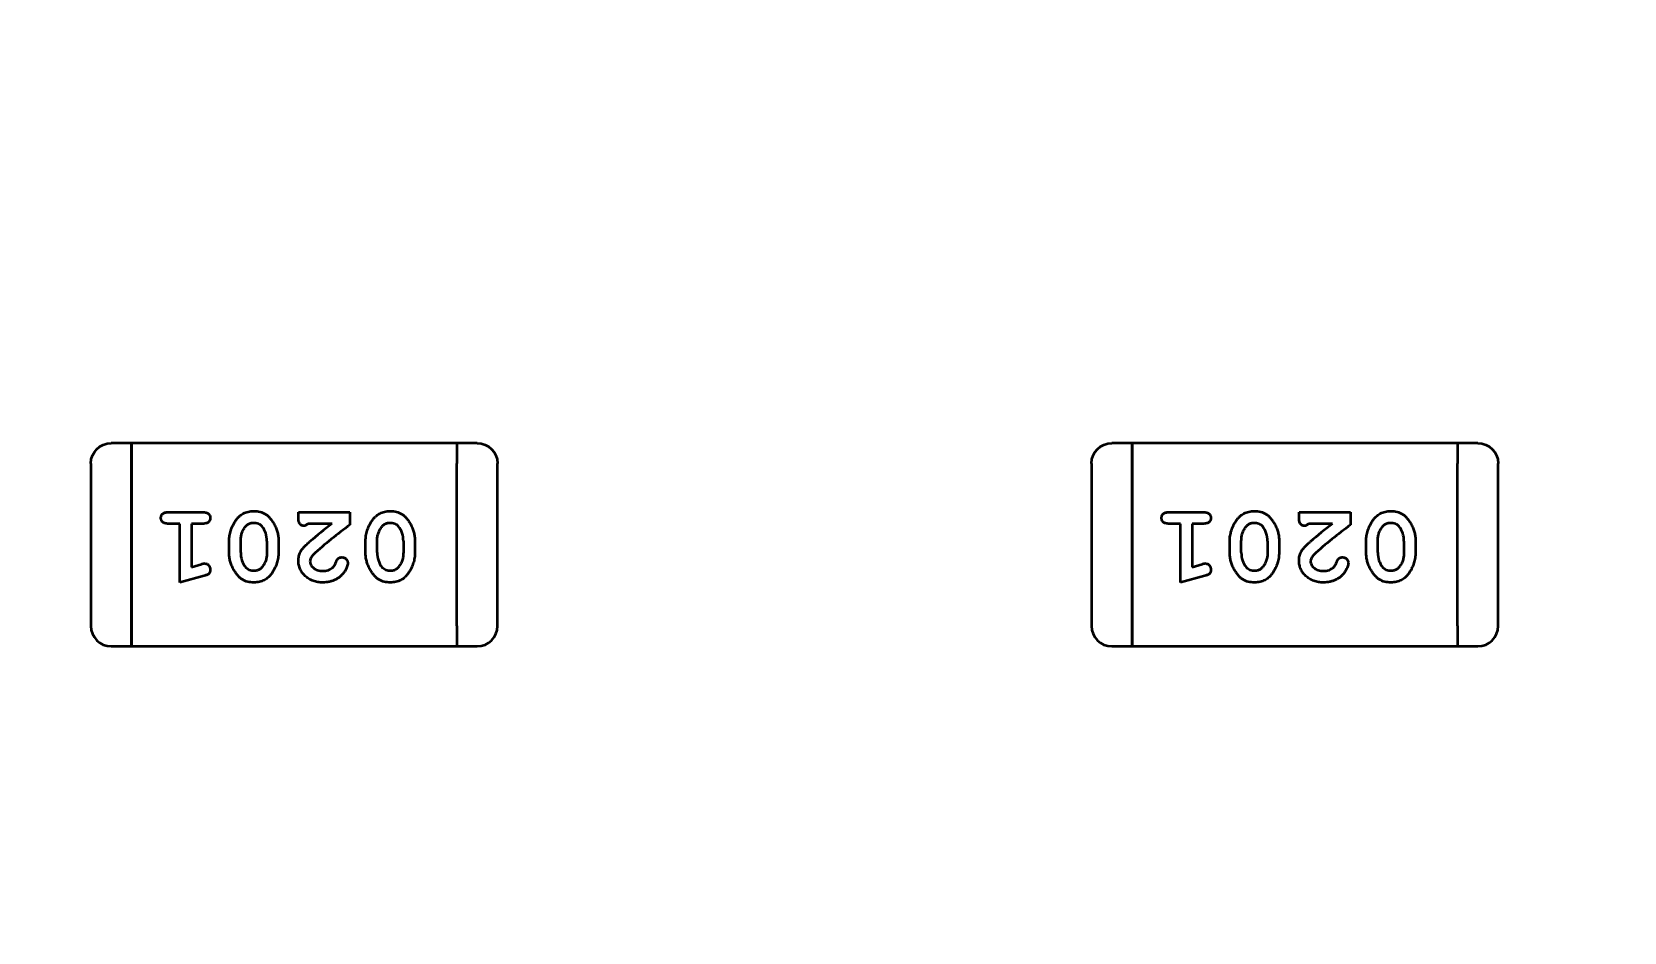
# Model space of a CAD drawing. Header units: millimetres. Extents: x 71 to 428, y 120 to 295.
# Drawn here: x 356.055 to 358.442, y 206.734 to 208.085 of the extents above; entities that cross this region are included whole.
import ezdxf

# ---------------------------------------------------------------- set-up
doc = ezdxf.new("R2010")
doc.units = ezdxf.units.MM
doc.header["$LTSCALE"] = 0.75
doc.layers.add('Visible', color=7, linetype='Continuous', lineweight=50)

msp = doc.modelspace()

# ---------------------------------------------------------------- linework, layer by layer
at = {"layer": 'Visible'}
for p, q in [((356.205, 207.4681), (356.1745, 207.4681)), ((356.205, 207.4376), (356.205, 207.4681)), ((356.6927, 207.4681), (356.205, 207.4681)), ((356.205, 207.4681), (356.205, 207.4376)), ((356.6927, 207.4681), (356.6927, 207.4376)), ((356.6927, 207.4681), (356.6927, 207.4376)), ((356.7231, 207.4681), (356.6927, 207.4681)), ((357.705, 207.4681), (357.6745, 207.4681)), ((357.705, 207.4376), (357.705, 207.4681)), ((358.1927, 207.4681), (357.705, 207.4681)), ((357.705, 207.4681), (357.705, 207.4376)), ((358.1927, 207.4681), (358.1927, 207.4376)), ((358.1927, 207.4681), (358.1927, 207.4376)), ((358.2231, 207.4681), (358.1927, 207.4681)), ((356.144, 207.4376), (356.144, 207.1938)), ((356.205, 207.4376), (356.205, 207.1938)), ((356.205, 207.1938), (356.205, 207.4376)), ((356.6927, 207.1938), (356.6927, 207.4376)), ((356.6927, 207.1938), (356.6927, 207.4376)), ((356.7536, 207.1938), (356.7536, 207.4376)), ((357.644, 207.4376), (357.644, 207.1938)), ((357.705, 207.4376), (357.705, 207.1938)), ((357.705, 207.1938), (357.705, 207.4376)), ((358.1927, 207.1938), (358.1927, 207.4376)), ((358.1927, 207.1938), (358.1927, 207.4376)), ((358.2536, 207.1938), (358.2536, 207.4376)), ((356.26, 207.3644), (356.312, 207.3644)), ((356.4551, 207.3644), (356.5322, 207.3644)), ((356.4551, 207.3566), (356.4551, 207.3644)), ((356.5322, 207.3644), (356.5322, 207.3456)), ((357.76, 207.3644), (357.812, 207.3644)), ((357.9551, 207.3644), (358.0322, 207.3644)), ((357.9551, 207.3566), (357.9551, 207.3644)), ((358.0322, 207.3644), (358.0322, 207.3456)), ((356.2773, 207.3471), (356.26, 207.3471)), ((356.2773, 207.259), (356.2773, 207.3471)), ((356.2947, 207.3471), (356.2947, 207.2822)), ((356.312, 207.3471), (356.2947, 207.3471)), ((356.5055, 207.3471), (356.4693, 207.3471)), ((357.7773, 207.3471), (357.76, 207.3471)), ((357.7773, 207.259), (357.7773, 207.3471)), ((357.7947, 207.3471), (357.7947, 207.2822)), ((357.812, 207.3471), (357.7947, 207.3471)), ((358.0055, 207.3471), (357.9693, 207.3471)), ((356.3513, 207.3037), (356.3513, 207.3214)), ((356.3686, 207.3039), (356.3686, 207.3211)), ((356.4079, 207.3211), (356.4079, 207.3039)), ((356.4252, 207.3214), (356.4252, 207.3037)), ((356.5558, 207.3037), (356.5558, 207.3214)), ((356.5731, 207.3039), (356.5731, 207.3211)), ((356.6124, 207.3211), (356.6124, 207.3039)), ((356.6297, 207.3214), (356.6297, 207.3037)), ((357.8513, 207.3037), (357.8513, 207.3214)), ((357.8686, 207.3039), (357.8686, 207.3211)), ((357.9079, 207.3211), (357.9079, 207.3039)), ((357.9252, 207.3214), (357.9252, 207.3037)), ((358.0558, 207.3037), (358.0558, 207.3214)), ((358.0731, 207.3039), (358.0731, 207.3211)), ((358.1124, 207.3211), (358.1124, 207.3039)), ((358.1297, 207.3214), (358.1297, 207.3037)), ((356.3139, 207.2689), (356.2773, 207.259)), ((356.2947, 207.2822), (356.3097, 207.2863)), ((357.8139, 207.2689), (357.7773, 207.259)), ((357.7947, 207.2822), (357.8097, 207.2863)), ((356.205, 207.1633), (356.205, 207.1938)), ((356.205, 207.1938), (356.205, 207.1633)), ((356.6927, 207.1938), (356.6927, 207.1633)), ((356.6927, 207.1938), (356.6927, 207.1633)), ((357.705, 207.1633), (357.705, 207.1938)), ((357.705, 207.1938), (357.705, 207.1633)), ((358.1927, 207.1938), (358.1927, 207.1633)), ((358.1927, 207.1938), (358.1927, 207.1633)), ((356.1745, 207.1633), (356.205, 207.1633)), ((356.205, 207.1633), (356.6927, 207.1633)), ((356.6927, 207.1633), (356.7231, 207.1633)), ((357.6745, 207.1633), (357.705, 207.1633)), ((357.705, 207.1633), (358.1927, 207.1633)), ((358.1927, 207.1633), (358.2231, 207.1633))]:
    msp.add_line(p, q, dxfattribs=at)
at = {"layer": 'Visible', "extrusion": (0, 0, -1)}
msp.add_circle((-354.8964, 204.496), 47.93, dxfattribs=at)
for centre, start, end in [((-356.1745, 207.4376), 360, 90), ((-356.7231, 207.4376), 90, 180), ((-357.6745, 207.4376), 360, 90), ((-358.2231, 207.4376), 90, 180)]:
    msp.add_arc(centre, 0.0305, start, end, dxfattribs=at)
at = {"layer": 'Visible'}
for centre, radius, start, end in [((356.3734, 207.3218), 0.0345, 358.9143, 38.8744), ((357.0665, 206.6153), 0.9222, 127.4735, 130.1522), ((356.9288, 206.8014), 0.6732, 126.0869, 132.1374), ((356.5779, 207.3218), 0.0345, 358.9143, 38.8744), ((357.8734, 207.3218), 0.0345, 358.9143, 38.8744), ((358.5665, 206.6153), 0.9222, 127.4735, 130.1522), ((358.4288, 206.8014), 0.6732, 126.0869, 132.1374), ((358.0779, 207.3218), 0.0345, 358.9143, 38.8744), ((356.3168, 207.2638), 0.0236, 94.1731, 107.5488), ((356.4034, 207.3033), 0.0348, 178.967, 218.4954), ((356.6079, 207.3033), 0.0348, 178.967, 218.4954), ((357.8168, 207.2638), 0.0236, 94.1731, 107.5488), ((357.9034, 207.3033), 0.0348, 178.967, 218.4954), ((358.1079, 207.3033), 0.0348, 178.967, 218.4954), ((356.1745, 207.1938), 0.0305, 180, 270), ((356.7231, 207.1938), 0.0305, 270, 0), ((357.6745, 207.1938), 0.0305, 180, 270), ((358.2231, 207.1938), 0.0305, 270, 0)]:
    msp.add_arc(centre, radius, start, end, dxfattribs=at)
for points, knots in [([(356.249, 207.3558), (356.2491, 207.3564), (356.2491, 207.3576), (356.2496, 207.3593), (356.2505, 207.3608), (356.2516, 207.3621), (356.2532, 207.3632), (356.2551, 207.3639), (356.2575, 207.3644), (356.2591, 207.3644), (356.26, 207.3644)], [0, 0, 0, 0, 0.00000180137, 0.00000349589, 0.00000515538, 0.00000687211, 0.0000086808, 0.0000106835, 0.00001300762, 0.0000156532, 0.0000156532, 0.0000156532, 0.0000156532]), ([(356.312, 207.3644), (356.3129, 207.3644), (356.3145, 207.3644), (356.3169, 207.3639), (356.3188, 207.3632), (356.3204, 207.3621), (356.3215, 207.3608), (356.3224, 207.3593), (356.3229, 207.3576), (356.3229, 207.3564), (356.323, 207.3558)], [0, 0, 0, 0, 0.00000267139, 0.0000050182, 0.00000704044, 0.00000888684, 0.00001060418, 0.00001227988, 0.00001399093, 0.00001580988, 0.00001580988, 0.00001580988, 0.00001580988]), ([(356.3513, 207.3214), (356.3513, 207.3227), (356.3514, 207.3253), (356.3518, 207.3292), (356.3526, 207.333), (356.3536, 207.3369), (356.355, 207.3406), (356.3566, 207.3443), (356.3586, 207.348), (356.3608, 207.3516), (356.3632, 207.355), (356.366, 207.3579), (356.3691, 207.3605), (356.3724, 207.3625), (356.376, 207.3641), (356.3798, 207.3652), (356.3839, 207.3659), (356.3867, 207.366), (356.3882, 207.366)], [0, 0, 0, 0, 0.00000392684, 0.00000785143, 0.00001177672, 0.00001571618, 0.00001972871, 0.00002380569, 0.00002796783, 0.00003225561, 0.00003649073, 0.00004054073, 0.00004446857, 0.0000483457, 0.00005223474, 0.00005622497, 0.00006035531, 0.00006470459, 0.00006470459, 0.00006470459, 0.00006470459]), ([(356.3882, 207.366), (356.3898, 207.366), (356.393, 207.3659), (356.3976, 207.3651), (356.4018, 207.3637), (356.405, 207.3621), (356.4073, 207.3605), (356.4091, 207.3591), (356.4107, 207.3574), (356.4124, 207.3556), (356.4141, 207.3535), (356.4157, 207.3512), (356.4174, 207.3486), (356.4189, 207.3459), (356.4204, 207.343), (356.4217, 207.34), (356.4228, 207.3371), (356.4237, 207.334), (356.4244, 207.3309), (356.4249, 207.3278), (356.4252, 207.3246), (356.4252, 207.3225), (356.4252, 207.3214)], [0, 0, 0, 0, 0.00000497342, 0.0000096394, 0.00001402095, 0.00001825168, 0.00002037965, 0.00002265599, 0.00002504403, 0.00002759278, 0.00003028011, 0.00003314629, 0.00003618373, 0.00003942054, 0.00004270743, 0.0000459775, 0.00004918291, 0.00005238891, 0.00005556952, 0.00005878627, 0.00006197839, 0.00006523258, 0.00006523258, 0.00006523258, 0.00006523258]), ([(356.5558, 207.3214), (356.5558, 207.3227), (356.5559, 207.3253), (356.5563, 207.3292), (356.5571, 207.333), (356.5581, 207.3369), (356.5595, 207.3406), (356.5611, 207.3443), (356.5631, 207.348), (356.5653, 207.3516), (356.5678, 207.355), (356.5706, 207.3579), (356.5736, 207.3605), (356.5769, 207.3625), (356.5805, 207.3641), (356.5843, 207.3652), (356.5884, 207.3659), (356.5912, 207.366), (356.5927, 207.366)], [0, 0, 0, 0, 0.00000392684, 0.00000785143, 0.00001177672, 0.00001571618, 0.00001972871, 0.00002380569, 0.00002796783, 0.00003225561, 0.00003649073, 0.00004054073, 0.00004446857, 0.0000483457, 0.00005223474, 0.00005622497, 0.00006035531, 0.00006470459, 0.00006470459, 0.00006470459, 0.00006470459]), ([(356.5927, 207.366), (356.5943, 207.366), (356.5975, 207.3659), (356.6021, 207.3651), (356.6063, 207.3637), (356.6095, 207.3621), (356.6118, 207.3605), (356.6136, 207.3591), (356.6153, 207.3574), (356.617, 207.3556), (356.6186, 207.3535), (356.6203, 207.3512), (356.6219, 207.3486), (356.6234, 207.3459), (356.6249, 207.343), (356.6262, 207.34), (356.6273, 207.3371), (356.6282, 207.334), (356.6289, 207.3309), (356.6294, 207.3278), (356.6297, 207.3246), (356.6297, 207.3225), (356.6297, 207.3214)], [0, 0, 0, 0, 0.00000497342, 0.0000096394, 0.00001402095, 0.00001825168, 0.00002037965, 0.00002265599, 0.00002504403, 0.00002759278, 0.00003028011, 0.00003314629, 0.00003618373, 0.00003942054, 0.00004270743, 0.0000459775, 0.00004918291, 0.00005238891, 0.00005556952, 0.00005878627, 0.00006197839, 0.00006523258, 0.00006523258, 0.00006523258, 0.00006523258]), ([(357.749, 207.3558), (357.7491, 207.3564), (357.7491, 207.3576), (357.7496, 207.3593), (357.7505, 207.3608), (357.7516, 207.3621), (357.7532, 207.3632), (357.7551, 207.3639), (357.7575, 207.3644), (357.7591, 207.3644), (357.76, 207.3644)], [0, 0, 0, 0, 0.00000180137, 0.00000349589, 0.00000515538, 0.00000687211, 0.0000086808, 0.0000106835, 0.00001300762, 0.0000156532, 0.0000156532, 0.0000156532, 0.0000156532]), ([(357.812, 207.3644), (357.8129, 207.3644), (357.8145, 207.3644), (357.8169, 207.3639), (357.8188, 207.3632), (357.8204, 207.3621), (357.8215, 207.3608), (357.8224, 207.3593), (357.8229, 207.3576), (357.8229, 207.3564), (357.823, 207.3558)], [0, 0, 0, 0, 0.00000267139, 0.0000050182, 0.00000704044, 0.00000888684, 0.00001060418, 0.00001227988, 0.00001399093, 0.00001580988, 0.00001580988, 0.00001580988, 0.00001580988]), ([(357.8513, 207.3214), (357.8513, 207.3227), (357.8514, 207.3253), (357.8518, 207.3292), (357.8526, 207.333), (357.8536, 207.3369), (357.855, 207.3406), (357.8566, 207.3443), (357.8586, 207.348), (357.8608, 207.3516), (357.8632, 207.355), (357.866, 207.3579), (357.8691, 207.3605), (357.8724, 207.3625), (357.876, 207.3641), (357.8798, 207.3652), (357.8839, 207.3659), (357.8867, 207.366), (357.8882, 207.366)], [0, 0, 0, 0, 0.00000392684, 0.00000785143, 0.00001177672, 0.00001571618, 0.00001972871, 0.00002380569, 0.00002796783, 0.00003225561, 0.00003649073, 0.00004054073, 0.00004446857, 0.0000483457, 0.00005223474, 0.00005622497, 0.00006035531, 0.00006470459, 0.00006470459, 0.00006470459, 0.00006470459]), ([(357.8882, 207.366), (357.8898, 207.366), (357.893, 207.3659), (357.8976, 207.3651), (357.9018, 207.3637), (357.905, 207.3621), (357.9073, 207.3605), (357.9091, 207.3591), (357.9107, 207.3574), (357.9124, 207.3556), (357.9141, 207.3535), (357.9157, 207.3512), (357.9174, 207.3486), (357.9189, 207.3459), (357.9204, 207.343), (357.9217, 207.34), (357.9228, 207.3371), (357.9237, 207.334), (357.9244, 207.3309), (357.9249, 207.3278), (357.9252, 207.3246), (357.9252, 207.3225), (357.9252, 207.3214)], [0, 0, 0, 0, 0.00000497342, 0.0000096394, 0.00001402095, 0.00001825168, 0.00002037965, 0.00002265599, 0.00002504403, 0.00002759278, 0.00003028011, 0.00003314629, 0.00003618373, 0.00003942054, 0.00004270743, 0.0000459775, 0.00004918291, 0.00005238891, 0.00005556952, 0.00005878627, 0.00006197839, 0.00006523258, 0.00006523258, 0.00006523258, 0.00006523258]), ([(358.0558, 207.3214), (358.0558, 207.3227), (358.0559, 207.3253), (358.0563, 207.3292), (358.0571, 207.333), (358.0581, 207.3369), (358.0595, 207.3406), (358.0611, 207.3443), (358.0631, 207.348), (358.0653, 207.3516), (358.0678, 207.355), (358.0706, 207.3579), (358.0736, 207.3605), (358.0769, 207.3625), (358.0805, 207.3641), (358.0843, 207.3652), (358.0884, 207.3659), (358.0912, 207.366), (358.0927, 207.366)], [0, 0, 0, 0, 0.00000392684, 0.00000785143, 0.00001177672, 0.00001571618, 0.00001972871, 0.00002380569, 0.00002796783, 0.00003225561, 0.00003649073, 0.00004054073, 0.00004446857, 0.0000483457, 0.00005223474, 0.00005622497, 0.00006035531, 0.00006470459, 0.00006470459, 0.00006470459, 0.00006470459]), ([(358.0927, 207.366), (358.0943, 207.366), (358.0975, 207.3659), (358.1021, 207.3651), (358.1063, 207.3637), (358.1095, 207.3621), (358.1118, 207.3605), (358.1136, 207.3591), (358.1153, 207.3574), (358.117, 207.3556), (358.1186, 207.3535), (358.1203, 207.3512), (358.1219, 207.3486), (358.1234, 207.3459), (358.1249, 207.343), (358.1262, 207.34), (358.1273, 207.3371), (358.1282, 207.334), (358.1289, 207.3309), (358.1294, 207.3278), (358.1297, 207.3246), (358.1297, 207.3225), (358.1297, 207.3214)], [0, 0, 0, 0, 0.00000497342, 0.0000096394, 0.00001402095, 0.00001825168, 0.00002037965, 0.00002265599, 0.00002504403, 0.00002759278, 0.00003028011, 0.00003314629, 0.00003618373, 0.00003942054, 0.00004270743, 0.0000459775, 0.00004918291, 0.00005238891, 0.00005556952, 0.00005878627, 0.00006197839, 0.00006523258, 0.00006523258, 0.00006523258, 0.00006523258]), ([(356.26, 207.3471), (356.2591, 207.3472), (356.2575, 207.3472), (356.2551, 207.3477), (356.2532, 207.3484), (356.2516, 207.3495), (356.2505, 207.3508), (356.2496, 207.3523), (356.2491, 207.354), (356.2491, 207.3552), (356.249, 207.3558)], [0, 0, 0, 0, 0.00000266875, 0.00000501324, 0.00000704249, 0.00000886703, 0.0000105988, 0.00001225146, 0.00001396082, 0.00001577798, 0.00001577798, 0.00001577798, 0.00001577798]), ([(356.323, 207.3558), (356.3229, 207.3552), (356.3229, 207.354), (356.3224, 207.3523), (356.3215, 207.3508), (356.3204, 207.3495), (356.3188, 207.3484), (356.3169, 207.3477), (356.3145, 207.3472), (356.3129, 207.3472), (356.312, 207.3471)], [0, 0, 0, 0, 0.00000181765, 0.00000352748, 0.00000518059, 0.00000689671, 0.00000874178, 0.00001077158, 0.00001311671, 0.00001578619, 0.00001578619, 0.00001578619, 0.00001578619]), ([(356.3686, 207.3211), (356.3686, 207.3222), (356.3687, 207.3243), (356.369, 207.3273), (356.3695, 207.3303), (356.3704, 207.3331), (356.3714, 207.3357), (356.3726, 207.3383), (356.3741, 207.3407), (356.3753, 207.3422), (356.3758, 207.3429)], [0, 0, 0, 0, 0.00000318535, 0.00000626171, 0.00000925226, 0.0000121569, 0.00001503035, 0.00001784417, 0.00002067944, 0.00002351696, 0.00002351696, 0.00002351696, 0.00002351696]), ([(356.3758, 207.3429), (356.3762, 207.3434), (356.377, 207.3443), (356.3784, 207.3455), (356.3798, 207.3465), (356.3813, 207.3473), (356.3829, 207.3479), (356.3846, 207.3484), (356.3863, 207.3487), (356.3875, 207.3487), (356.3881, 207.3487)], [0, 0, 0, 0, 0.0000018202, 0.00000358945, 0.00000532878, 0.00000700563, 0.00000871996, 0.00001041883, 0.00001217822, 0.00001401743, 0.00001401743, 0.00001401743, 0.00001401743]), ([(356.3881, 207.3487), (356.39, 207.3487), (356.3923, 207.3486), (356.3961, 207.347), (356.397, 207.3464), (356.3989, 207.345), (356.3996, 207.3442), (356.4003, 207.3434)], [-0.001302871, -0.001302871, -0.001302871, -0.001302871, -0.000568367, -0.000568367, -0.000303346, -0.000303346, 0, 0, 0, 0]), ([(356.4638, 207.344), (356.4631, 207.344), (356.4619, 207.3441), (356.4602, 207.3446), (356.4587, 207.3456), (356.4574, 207.3468), (356.4563, 207.3486), (356.4556, 207.3508), (356.4552, 207.3535), (356.4551, 207.3555), (356.4551, 207.3566)], [0, 0, 0, 0, 0.00000187764, 0.00000361327, 0.00000531251, 0.0000070813, 0.00000902226, 0.00001129545, 0.00001397833, 0.00001713871, 0.00001713871, 0.00001713871, 0.00001713871]), ([(356.4693, 207.3471), (356.4688, 207.3467), (356.468, 207.3458), (356.4665, 207.3448), (356.4652, 207.3441), (356.4642, 207.344), (356.4638, 207.344)], [0, 0, 0, 0, 0.000001979447, 0.000003689122, 0.000005162448, 0.000006502727, 0.000006502727, 0.000006502727, 0.000006502727]), ([(356.5731, 207.3211), (356.5731, 207.3222), (356.5732, 207.3243), (356.5735, 207.3273), (356.5741, 207.3303), (356.5749, 207.3331), (356.5759, 207.3357), (356.5772, 207.3383), (356.5786, 207.3407), (356.5798, 207.3422), (356.5804, 207.3429)], [0, 0, 0, 0, 0.00000318535, 0.00000626171, 0.00000925226, 0.0000121569, 0.00001503035, 0.00001784417, 0.00002067944, 0.00002351696, 0.00002351696, 0.00002351696, 0.00002351696]), ([(356.5804, 207.3429), (356.5808, 207.3434), (356.5815, 207.3443), (356.5829, 207.3455), (356.5843, 207.3465), (356.5858, 207.3473), (356.5874, 207.3479), (356.5891, 207.3484), (356.5908, 207.3487), (356.592, 207.3487), (356.5926, 207.3487)], [0, 0, 0, 0, 0.0000018202, 0.00000358945, 0.00000532878, 0.00000700563, 0.00000871996, 0.00001041883, 0.00001217822, 0.00001401743, 0.00001401743, 0.00001401743, 0.00001401743]), ([(356.5926, 207.3487), (356.5944, 207.3487), (356.5968, 207.3486), (356.6006, 207.347), (356.6016, 207.3464), (356.6034, 207.345), (356.6041, 207.3442), (356.6048, 207.3434)], [-0.00130772, -0.00130772, -0.00130772, -0.00130772, -0.000568367, -0.000568367, -0.000303346, -0.000303346, 0, 0, 0, 0]), ([(357.76, 207.3471), (357.7591, 207.3472), (357.7575, 207.3472), (357.7551, 207.3477), (357.7532, 207.3484), (357.7516, 207.3495), (357.7505, 207.3508), (357.7496, 207.3523), (357.7491, 207.354), (357.7491, 207.3552), (357.749, 207.3558)], [0, 0, 0, 0, 0.00000266875, 0.00000501324, 0.00000704249, 0.00000886703, 0.0000105988, 0.00001225146, 0.00001396082, 0.00001577798, 0.00001577798, 0.00001577798, 0.00001577798]), ([(357.823, 207.3558), (357.8229, 207.3552), (357.8229, 207.354), (357.8224, 207.3523), (357.8215, 207.3508), (357.8204, 207.3495), (357.8188, 207.3484), (357.8169, 207.3477), (357.8145, 207.3472), (357.8129, 207.3472), (357.812, 207.3471)], [0, 0, 0, 0, 0.00000181765, 0.00000352748, 0.00000518059, 0.00000689671, 0.00000874178, 0.00001077158, 0.00001311671, 0.00001578619, 0.00001578619, 0.00001578619, 0.00001578619]), ([(357.8686, 207.3211), (357.8686, 207.3222), (357.8687, 207.3243), (357.869, 207.3273), (357.8695, 207.3303), (357.8704, 207.3331), (357.8714, 207.3357), (357.8726, 207.3383), (357.8741, 207.3407), (357.8753, 207.3422), (357.8758, 207.3429)], [0, 0, 0, 0, 0.00000318535, 0.00000626171, 0.00000925226, 0.0000121569, 0.00001503035, 0.00001784417, 0.00002067944, 0.00002351696, 0.00002351696, 0.00002351696, 0.00002351696]), ([(357.8758, 207.3429), (357.8762, 207.3434), (357.877, 207.3443), (357.8784, 207.3455), (357.8798, 207.3465), (357.8813, 207.3473), (357.8829, 207.3479), (357.8846, 207.3484), (357.8863, 207.3487), (357.8875, 207.3487), (357.8881, 207.3487)], [0, 0, 0, 0, 0.0000018202, 0.00000358945, 0.00000532878, 0.00000700563, 0.00000871996, 0.00001041883, 0.00001217822, 0.00001401743, 0.00001401743, 0.00001401743, 0.00001401743]), ([(357.8881, 207.3487), (357.89, 207.3487), (357.8923, 207.3486), (357.8961, 207.347), (357.897, 207.3464), (357.8989, 207.345), (357.8996, 207.3442), (357.9003, 207.3434)], [-0.001302871, -0.001302871, -0.001302871, -0.001302871, -0.000568367, -0.000568367, -0.000303346, -0.000303346, 0, 0, 0, 0]), ([(357.9638, 207.344), (357.9631, 207.344), (357.9619, 207.3441), (357.9602, 207.3446), (357.9587, 207.3456), (357.9574, 207.3468), (357.9563, 207.3486), (357.9556, 207.3508), (357.9552, 207.3535), (357.9551, 207.3555), (357.9551, 207.3566)], [0, 0, 0, 0, 0.00000187764, 0.00000361327, 0.00000531251, 0.0000070813, 0.00000902226, 0.00001129545, 0.00001397833, 0.00001713871, 0.00001713871, 0.00001713871, 0.00001713871]), ([(357.9693, 207.3471), (357.9688, 207.3467), (357.968, 207.3458), (357.9665, 207.3448), (357.9652, 207.3441), (357.9642, 207.344), (357.9638, 207.344)], [0, 0, 0, 0, 0.000001979447, 0.000003689122, 0.000005162448, 0.000006502727, 0.000006502727, 0.000006502727, 0.000006502727]), ([(358.0731, 207.3211), (358.0731, 207.3222), (358.0732, 207.3243), (358.0735, 207.3273), (358.0741, 207.3303), (358.0749, 207.3331), (358.0759, 207.3357), (358.0772, 207.3383), (358.0786, 207.3407), (358.0798, 207.3422), (358.0804, 207.3429)], [0, 0, 0, 0, 0.00000318535, 0.00000626171, 0.00000925226, 0.0000121569, 0.00001503035, 0.00001784417, 0.00002067944, 0.00002351696, 0.00002351696, 0.00002351696, 0.00002351696]), ([(358.0804, 207.3429), (358.0808, 207.3434), (358.0815, 207.3443), (358.0829, 207.3455), (358.0843, 207.3465), (358.0858, 207.3473), (358.0874, 207.3479), (358.0891, 207.3484), (358.0908, 207.3487), (358.092, 207.3487), (358.0926, 207.3487)], [0, 0, 0, 0, 0.0000018202, 0.00000358945, 0.00000532878, 0.00000700563, 0.00000871996, 0.00001041883, 0.00001217822, 0.00001401743, 0.00001401743, 0.00001401743, 0.00001401743]), ([(358.0926, 207.3487), (358.0944, 207.3487), (358.0968, 207.3486), (358.1006, 207.347), (358.1016, 207.3464), (358.1034, 207.345), (358.1041, 207.3442), (358.1048, 207.3434)], [-0.00130772, -0.00130772, -0.00130772, -0.00130772, -0.000568367, -0.000568367, -0.000303346, -0.000303346, 0, 0, 0, 0]), ([(356.4551, 207.2918), (356.4551, 207.2929), (356.4552, 207.2952), (356.4558, 207.2985), (356.4567, 207.3016), (356.4578, 207.3042), (356.4589, 207.3063), (356.46, 207.3079), (356.4613, 207.3097), (356.463, 207.3115), (356.4648, 207.3135), (356.4669, 207.3156), (356.4693, 207.3178), (356.471, 207.3193), (356.4719, 207.3201)], [0, 0, 0, 0, 0.00000342014, 0.00000675686, 0.0000100548, 0.00001336016, 0.00001511038, 0.00001710808, 0.00001935068, 0.00002182599, 0.00002457522, 0.00002758559, 0.00003084269, 0.00003438436, 0.00003438436, 0.00003438436, 0.00003438436]), ([(357.9551, 207.2918), (357.9551, 207.2929), (357.9552, 207.2952), (357.9558, 207.2985), (357.9567, 207.3016), (357.9578, 207.3042), (357.9589, 207.3063), (357.96, 207.3079), (357.9613, 207.3097), (357.963, 207.3115), (357.9648, 207.3135), (357.9669, 207.3156), (357.9693, 207.3178), (357.971, 207.3193), (357.9719, 207.3201)], [0, 0, 0, 0, 0.00000342014, 0.00000675686, 0.0000100548, 0.00001336016, 0.00001511038, 0.00001710808, 0.00001935068, 0.00002182599, 0.00002457522, 0.00002758559, 0.00003084269, 0.00003438436, 0.00003438436, 0.00003438436, 0.00003438436]), ([(356.3151, 207.2874), (356.3156, 207.2873), (356.3166, 207.2873), (356.3181, 207.2868), (356.3195, 207.2859), (356.3207, 207.2847), (356.3217, 207.2833), (356.3224, 207.2817), (356.3229, 207.2799), (356.3229, 207.2787), (356.323, 207.2781)], [0, 0, 0, 0, 0.00000155142, 0.00000307615, 0.00000463796, 0.00000633435, 0.00000808701, 0.00000980672, 0.0000115757, 0.0000134416, 0.0000134416, 0.0000134416, 0.0000134416]), ([(356.3884, 207.259), (356.3868, 207.2591), (356.3836, 207.2592), (356.3791, 207.26), (356.3749, 207.2613), (356.3717, 207.2629), (356.3694, 207.2645), (356.3676, 207.2659), (356.3659, 207.2675), (356.3642, 207.2694), (356.3626, 207.2715), (356.3609, 207.2738), (356.3593, 207.2764), (356.3577, 207.2791), (356.3562, 207.282), (356.3549, 207.285), (356.3538, 207.288), (356.3528, 207.291), (356.3522, 207.2941), (356.3516, 207.2973), (356.3513, 207.3004), (356.3513, 207.3026), (356.3513, 207.3037)], [0, 0, 0, 0, 0.0000049509, 0.00000956577, 0.00001394934, 0.00001814864, 0.00002029821, 0.00002254065, 0.00002494766, 0.00002747925, 0.00003018326, 0.00003308541, 0.00003612424, 0.00003937499, 0.00004267473, 0.00004595618, 0.00004918637, 0.00005240085, 0.00005560716, 0.00005880481, 0.00006204786, 0.00006530354, 0.00006530354, 0.00006530354, 0.00006530354]), ([(356.4252, 207.3037), (356.4252, 207.3024), (356.4251, 207.2998), (356.4247, 207.2959), (356.4239, 207.292), (356.4229, 207.2883), (356.4216, 207.2845), (356.4199, 207.2808), (356.418, 207.2771), (356.4158, 207.2735), (356.4133, 207.2701), (356.4105, 207.2672), (356.4075, 207.2646), (356.4042, 207.2626), (356.4006, 207.261), (356.3968, 207.2599), (356.3927, 207.2592), (356.3899, 207.2591), (356.3884, 207.259)], [0, 0, 0, 0, 0.00000392332, 0.00000781989, 0.00001171272, 0.00001567896, 0.00001965637, 0.0000237297, 0.00002787662, 0.00003216055, 0.00003639187, 0.00004045616, 0.00004438048, 0.00004824611, 0.00005213167, 0.00005611832, 0.00006024496, 0.00006456571, 0.00006456571, 0.00006456571, 0.00006456571]), ([(356.4079, 207.3039), (356.4079, 207.3029), (356.4078, 207.3008), (356.4075, 207.2977), (356.407, 207.2948), (356.4061, 207.292), (356.4051, 207.2893), (356.4039, 207.2868), (356.4024, 207.2844), (356.4012, 207.2829), (356.4007, 207.2822)], [0, 0, 0, 0, 0.00000318492, 0.00000626087, 0.00000925103, 0.00001217896, 0.00001502895, 0.00001784239, 0.00002067728, 0.00002351442, 0.00002351442, 0.00002351442, 0.00002351442]), ([(356.4918, 207.259), (356.4905, 207.2591), (356.4879, 207.2591), (356.4841, 207.2596), (356.4806, 207.2603), (356.4771, 207.2614), (356.4739, 207.2627), (356.4709, 207.2644), (356.468, 207.2664), (356.4654, 207.2686), (356.463, 207.271), (356.4609, 207.2736), (356.4591, 207.2763), (356.4576, 207.2792), (356.4565, 207.2822), (356.4557, 207.2853), (356.4552, 207.2885), (356.4552, 207.2907), (356.4551, 207.2918)], [0, 0, 0, 0, 0.00000396152, 0.00000777318, 0.00001144186, 0.00001501091, 0.00001850341, 0.0000219689, 0.00002545535, 0.0000289496, 0.00003241385, 0.00003575633, 0.00003900914, 0.00004220711, 0.00004540995, 0.00004860867, 0.00005188381, 0.00005525319, 0.00005525319, 0.00005525319, 0.00005525319]), ([(356.4772, 207.3006), (356.4765, 207.2998), (356.4751, 207.2982), (356.4736, 207.2957), (356.4726, 207.2933), (356.4725, 207.2917), (356.4724, 207.2909)], [0, 0, 0, 0, 0.00000327363, 0.00000614506, 0.00000868134, 0.00001102863, 0.00001102863, 0.00001102863, 0.00001102863]), ([(356.4724, 207.2909), (356.4725, 207.2899), (356.4726, 207.2881), (356.4737, 207.2854), (356.4754, 207.2829), (356.4777, 207.2806), (356.4806, 207.2787), (356.484, 207.2773), (356.4878, 207.2765), (356.4905, 207.2764), (356.4919, 207.2764)], [0, 0, 0, 0, 0.00000276995, 0.00000554886, 0.00000847062, 0.00001170472, 0.00001512547, 0.00001868094, 0.00002249375, 0.00002666224, 0.00002666224, 0.00002666224, 0.00002666224]), ([(356.5291, 207.2884), (356.529, 207.2875), (356.5288, 207.2855), (356.5279, 207.2825), (356.5264, 207.2792), (356.5245, 207.2756), (356.522, 207.272), (356.5188, 207.2688), (356.5152, 207.2659), (356.511, 207.2635), (356.5065, 207.2615), (356.5018, 207.2601), (356.4968, 207.2592), (356.4935, 207.2591), (356.4918, 207.259)], [0, 0, 0, 0, 0.00000270097, 0.00000585083, 0.00000944726, 0.00001361474, 0.00001806426, 0.00002254117, 0.00002715344, 0.00003199017, 0.00003694194, 0.00004188211, 0.00004685466, 0.00005196179, 0.00005196179, 0.00005196179, 0.00005196179]), ([(356.5068, 207.2817), (356.5073, 207.2823), (356.5084, 207.2833), (356.5096, 207.2853), (356.5108, 207.2876), (356.5114, 207.2893), (356.5117, 207.2902)], [0, 0, 0, 0, 0.000002175077, 0.000004534679, 0.00000710803, 0.00000994851, 0.00000994851, 0.00000994851, 0.00000994851]), ([(356.5117, 207.2902), (356.512, 207.2908), (356.5123, 207.2918), (356.5131, 207.2932), (356.514, 207.2944), (356.515, 207.2953), (356.5162, 207.296), (356.5174, 207.2965), (356.5188, 207.2967), (356.5197, 207.2968), (356.5202, 207.2968)], [0, 0, 0, 0, 0.00000176971, 0.00000333785, 0.00000478827, 0.00000612499, 0.00000741067, 0.00000872109, 0.00001009523, 0.00001156844, 0.00001156844, 0.00001156844, 0.00001156844]), ([(356.5202, 207.2968), (356.5208, 207.2968), (356.522, 207.2967), (356.5236, 207.2962), (356.5251, 207.2954), (356.5265, 207.2943), (356.5276, 207.293), (356.5284, 207.2916), (356.529, 207.29), (356.529, 207.2889), (356.5291, 207.2884)], [0, 0, 0, 0, 0.00000173224, 0.00000338557, 0.00000506021, 0.00000680672, 0.00000853127, 0.00001015356, 0.00001173733, 0.00001335086, 0.00001335086, 0.00001335086, 0.00001335086]), ([(356.5929, 207.259), (356.5913, 207.2591), (356.5881, 207.2592), (356.5836, 207.26), (356.5794, 207.2613), (356.5763, 207.2629), (356.5739, 207.2645), (356.5722, 207.2659), (356.5705, 207.2675), (356.5687, 207.2694), (356.5671, 207.2715), (356.5654, 207.2738), (356.5638, 207.2764), (356.5622, 207.2791), (356.5607, 207.282), (356.5594, 207.285), (356.5583, 207.288), (356.5574, 207.291), (356.5567, 207.2941), (356.5561, 207.2973), (356.5559, 207.3004), (356.5558, 207.3026), (356.5558, 207.3037)], [0, 0, 0, 0, 0.0000049509, 0.00000956577, 0.00001394934, 0.00001814864, 0.00002029821, 0.00002254065, 0.00002494766, 0.00002747925, 0.00003018326, 0.00003308541, 0.00003612424, 0.00003937499, 0.00004267473, 0.00004595618, 0.00004918637, 0.00005240085, 0.00005560716, 0.00005880481, 0.00006204786, 0.00006530354, 0.00006530354, 0.00006530354, 0.00006530354]), ([(356.6297, 207.3037), (356.6297, 207.3024), (356.6297, 207.2998), (356.6292, 207.2959), (356.6285, 207.292), (356.6274, 207.2883), (356.6261, 207.2845), (356.6244, 207.2808), (356.6225, 207.2771), (356.6203, 207.2735), (356.6178, 207.2701), (356.615, 207.2672), (356.612, 207.2646), (356.6087, 207.2626), (356.6051, 207.261), (356.6013, 207.2599), (356.5972, 207.2592), (356.5944, 207.2591), (356.5929, 207.259)], [0, 0, 0, 0, 0.00000392332, 0.00000781989, 0.00001171272, 0.00001567896, 0.00001965637, 0.0000237297, 0.00002787662, 0.00003216055, 0.00003639187, 0.00004045616, 0.00004438048, 0.00004824611, 0.00005213167, 0.00005611832, 0.00006024496, 0.00006456571, 0.00006456571, 0.00006456571, 0.00006456571]), ([(356.6124, 207.3039), (356.6124, 207.3029), (356.6123, 207.3008), (356.612, 207.2977), (356.6115, 207.2948), (356.6107, 207.292), (356.6097, 207.2893), (356.6084, 207.2868), (356.6069, 207.2844), (356.6058, 207.2829), (356.6052, 207.2822)], [0, 0, 0, 0, 0.00000318492, 0.00000626087, 0.00000925103, 0.00001217896, 0.00001502895, 0.00001784239, 0.00002067728, 0.00002351442, 0.00002351442, 0.00002351442, 0.00002351442]), ([(357.8151, 207.2874), (357.8156, 207.2873), (357.8166, 207.2873), (357.8181, 207.2868), (357.8195, 207.2859), (357.8207, 207.2847), (357.8217, 207.2833), (357.8224, 207.2817), (357.8229, 207.2799), (357.8229, 207.2787), (357.823, 207.2781)], [0, 0, 0, 0, 0.00000155142, 0.00000307615, 0.00000463796, 0.00000633435, 0.00000808701, 0.00000980672, 0.0000115757, 0.0000134416, 0.0000134416, 0.0000134416, 0.0000134416]), ([(357.8884, 207.259), (357.8868, 207.2591), (357.8836, 207.2592), (357.8791, 207.26), (357.8749, 207.2613), (357.8717, 207.2629), (357.8694, 207.2645), (357.8676, 207.2659), (357.8659, 207.2675), (357.8642, 207.2694), (357.8626, 207.2715), (357.8609, 207.2738), (357.8593, 207.2764), (357.8577, 207.2791), (357.8562, 207.282), (357.8549, 207.285), (357.8538, 207.288), (357.8528, 207.291), (357.8522, 207.2941), (357.8516, 207.2973), (357.8513, 207.3004), (357.8513, 207.3026), (357.8513, 207.3037)], [0, 0, 0, 0, 0.0000049509, 0.00000956577, 0.00001394934, 0.00001814864, 0.00002029821, 0.00002254065, 0.00002494766, 0.00002747925, 0.00003018326, 0.00003308541, 0.00003612424, 0.00003937499, 0.00004267473, 0.00004595618, 0.00004918637, 0.00005240085, 0.00005560716, 0.00005880481, 0.00006204786, 0.00006530354, 0.00006530354, 0.00006530354, 0.00006530354]), ([(357.9252, 207.3037), (357.9252, 207.3024), (357.9251, 207.2998), (357.9247, 207.2959), (357.9239, 207.292), (357.9229, 207.2883), (357.9216, 207.2845), (357.9199, 207.2808), (357.918, 207.2771), (357.9158, 207.2735), (357.9133, 207.2701), (357.9105, 207.2672), (357.9075, 207.2646), (357.9042, 207.2626), (357.9006, 207.261), (357.8968, 207.2599), (357.8927, 207.2592), (357.8899, 207.2591), (357.8884, 207.259)], [0, 0, 0, 0, 0.00000392332, 0.00000781989, 0.00001171272, 0.00001567896, 0.00001965637, 0.0000237297, 0.00002787662, 0.00003216055, 0.00003639187, 0.00004045616, 0.00004438048, 0.00004824611, 0.00005213167, 0.00005611832, 0.00006024496, 0.00006456571, 0.00006456571, 0.00006456571, 0.00006456571]), ([(357.9079, 207.3039), (357.9079, 207.3029), (357.9078, 207.3008), (357.9075, 207.2977), (357.907, 207.2948), (357.9061, 207.292), (357.9051, 207.2893), (357.9039, 207.2868), (357.9024, 207.2844), (357.9012, 207.2829), (357.9007, 207.2822)], [0, 0, 0, 0, 0.00000318492, 0.00000626087, 0.00000925103, 0.00001217896, 0.00001502895, 0.00001784239, 0.00002067728, 0.00002351442, 0.00002351442, 0.00002351442, 0.00002351442]), ([(357.9918, 207.259), (357.9905, 207.2591), (357.9879, 207.2591), (357.9841, 207.2596), (357.9806, 207.2603), (357.9771, 207.2614), (357.9739, 207.2627), (357.9709, 207.2644), (357.968, 207.2664), (357.9654, 207.2686), (357.963, 207.271), (357.9609, 207.2736), (357.9591, 207.2763), (357.9576, 207.2792), (357.9565, 207.2822), (357.9557, 207.2853), (357.9552, 207.2885), (357.9552, 207.2907), (357.9551, 207.2918)], [0, 0, 0, 0, 0.00000396152, 0.00000777318, 0.00001144186, 0.00001501091, 0.00001850341, 0.0000219689, 0.00002545535, 0.0000289496, 0.00003241385, 0.00003575633, 0.00003900914, 0.00004220711, 0.00004540995, 0.00004860867, 0.00005188381, 0.00005525319, 0.00005525319, 0.00005525319, 0.00005525319]), ([(357.9772, 207.3006), (357.9765, 207.2998), (357.9751, 207.2982), (357.9736, 207.2957), (357.9726, 207.2933), (357.9725, 207.2917), (357.9724, 207.2909)], [0, 0, 0, 0, 0.00000327363, 0.00000614506, 0.00000868134, 0.00001102863, 0.00001102863, 0.00001102863, 0.00001102863]), ([(357.9724, 207.2909), (357.9725, 207.2899), (357.9726, 207.2881), (357.9737, 207.2854), (357.9754, 207.2829), (357.9777, 207.2806), (357.9806, 207.2787), (357.984, 207.2773), (357.9878, 207.2765), (357.9905, 207.2764), (357.9919, 207.2764)], [0, 0, 0, 0, 0.00000276995, 0.00000554886, 0.00000847062, 0.00001170472, 0.00001512547, 0.00001868094, 0.00002249375, 0.00002666224, 0.00002666224, 0.00002666224, 0.00002666224]), ([(358.0291, 207.2884), (358.029, 207.2875), (358.0288, 207.2855), (358.0279, 207.2825), (358.0264, 207.2792), (358.0245, 207.2756), (358.022, 207.272), (358.0188, 207.2688), (358.0152, 207.2659), (358.011, 207.2635), (358.0065, 207.2615), (358.0018, 207.2601), (357.9968, 207.2592), (357.9935, 207.2591), (357.9918, 207.259)], [0, 0, 0, 0, 0.00000270097, 0.00000585083, 0.00000944726, 0.00001361474, 0.00001806426, 0.00002254117, 0.00002715344, 0.00003199017, 0.00003694194, 0.00004188211, 0.00004685466, 0.00005196179, 0.00005196179, 0.00005196179, 0.00005196179]), ([(358.0068, 207.2817), (358.0073, 207.2823), (358.0084, 207.2833), (358.0096, 207.2853), (358.0108, 207.2876), (358.0114, 207.2893), (358.0117, 207.2902)], [0, 0, 0, 0, 0.000002175077, 0.000004534679, 0.00000710803, 0.00000994851, 0.00000994851, 0.00000994851, 0.00000994851]), ([(358.0117, 207.2902), (358.012, 207.2908), (358.0123, 207.2918), (358.0131, 207.2932), (358.014, 207.2944), (358.015, 207.2953), (358.0162, 207.296), (358.0174, 207.2965), (358.0188, 207.2967), (358.0197, 207.2968), (358.0202, 207.2968)], [0, 0, 0, 0, 0.00000176971, 0.00000333785, 0.00000478827, 0.00000612499, 0.00000741067, 0.00000872109, 0.00001009523, 0.00001156844, 0.00001156844, 0.00001156844, 0.00001156844]), ([(358.0202, 207.2968), (358.0208, 207.2968), (358.022, 207.2967), (358.0236, 207.2962), (358.0251, 207.2954), (358.0265, 207.2943), (358.0276, 207.293), (358.0284, 207.2916), (358.029, 207.29), (358.029, 207.2889), (358.0291, 207.2884)], [0, 0, 0, 0, 0.00000173224, 0.00000338557, 0.00000506021, 0.00000680672, 0.00000853127, 0.00001015356, 0.00001173733, 0.00001335086, 0.00001335086, 0.00001335086, 0.00001335086]), ([(358.0929, 207.259), (358.0913, 207.2591), (358.0881, 207.2592), (358.0836, 207.26), (358.0794, 207.2613), (358.0763, 207.2629), (358.0739, 207.2645), (358.0722, 207.2659), (358.0705, 207.2675), (358.0687, 207.2694), (358.0671, 207.2715), (358.0654, 207.2738), (358.0638, 207.2764), (358.0622, 207.2791), (358.0607, 207.282), (358.0594, 207.285), (358.0583, 207.288), (358.0574, 207.291), (358.0567, 207.2941), (358.0561, 207.2973), (358.0559, 207.3004), (358.0558, 207.3026), (358.0558, 207.3037)], [0, 0, 0, 0, 0.0000049509, 0.00000956577, 0.00001394934, 0.00001814864, 0.00002029821, 0.00002254065, 0.00002494766, 0.00002747925, 0.00003018326, 0.00003308541, 0.00003612424, 0.00003937499, 0.00004267473, 0.00004595618, 0.00004918637, 0.00005240085, 0.00005560716, 0.00005880481, 0.00006204786, 0.00006530354, 0.00006530354, 0.00006530354, 0.00006530354]), ([(358.1297, 207.3037), (358.1297, 207.3024), (358.1297, 207.2998), (358.1292, 207.2959), (358.1285, 207.292), (358.1274, 207.2883), (358.1261, 207.2845), (358.1244, 207.2808), (358.1225, 207.2771), (358.1203, 207.2735), (358.1178, 207.2701), (358.115, 207.2672), (358.112, 207.2646), (358.1087, 207.2626), (358.1051, 207.261), (358.1013, 207.2599), (358.0972, 207.2592), (358.0944, 207.2591), (358.0929, 207.259)], [0, 0, 0, 0, 0.00000392332, 0.00000781989, 0.00001171272, 0.00001567896, 0.00001965637, 0.0000237297, 0.00002787662, 0.00003216055, 0.00003639187, 0.00004045616, 0.00004438048, 0.00004824611, 0.00005213167, 0.00005611832, 0.00006024496, 0.00006456571, 0.00006456571, 0.00006456571, 0.00006456571]), ([(358.1124, 207.3039), (358.1124, 207.3029), (358.1123, 207.3008), (358.112, 207.2977), (358.1115, 207.2948), (358.1107, 207.292), (358.1097, 207.2893), (358.1084, 207.2868), (358.1069, 207.2844), (358.1058, 207.2829), (358.1052, 207.2822)], [0, 0, 0, 0, 0.00000318492, 0.00000626087, 0.00000925103, 0.00001217896, 0.00001502895, 0.00001784239, 0.00002067728, 0.00002351442, 0.00002351442, 0.00002351442, 0.00002351442]), ([(356.323, 207.2781), (356.323, 207.2775), (356.3229, 207.2765), (356.3226, 207.275), (356.322, 207.2736), (356.3212, 207.2724), (356.32, 207.2714), (356.3184, 207.2705), (356.3163, 207.2697), (356.3148, 207.2692), (356.3139, 207.2689)], [0, 0, 0, 0, 0.0000016554, 0.00000317637, 0.00000457095, 0.00000589892, 0.0000073621, 0.00000919188, 0.00001140337, 0.00001403183, 0.00001403183, 0.00001403183, 0.00001403183]), ([(356.3883, 207.2764), (356.3866, 207.2764), (356.3842, 207.2764), (356.3804, 207.2781), (356.3794, 207.2786), (356.3775, 207.2802), (356.3768, 207.2809), (356.3762, 207.2816)], [-0.001290056, -0.001290056, -0.001290056, -0.001290056, -0.000574455, -0.000574455, -0.000312129, -0.000312129, 0, 0, 0, 0]), ([(356.4007, 207.2822), (356.4003, 207.2817), (356.3995, 207.2808), (356.3981, 207.2796), (356.3967, 207.2786), (356.3952, 207.2778), (356.3936, 207.2771), (356.3919, 207.2767), (356.3901, 207.2764), (356.3889, 207.2764), (356.3883, 207.2764)], [0, 0, 0, 0, 0.00000183944, 0.00000361127, 0.00000533318, 0.000007034, 0.00000875084, 0.00001047589, 0.00001226209, 0.00001410398, 0.00001410398, 0.00001410398, 0.00001410398]), ([(356.4919, 207.2764), (356.4942, 207.2764), (356.4967, 207.2764), (356.5036, 207.279), (356.5056, 207.2808), (356.5068, 207.2817)], [0, 0, 0, 0, 0.000683895, 0.000683895, 0.001354625, 0.001354625, 0.001354625, 0.001354625]), ([(356.5928, 207.2764), (356.5911, 207.2764), (356.5887, 207.2764), (356.5849, 207.2781), (356.584, 207.2786), (356.582, 207.2802), (356.5814, 207.2809), (356.5807, 207.2816)], [-0.001290056, -0.001290056, -0.001290056, -0.001290056, -0.000574455, -0.000574455, -0.000312129, -0.000312129, 0, 0, 0, 0]), ([(356.6052, 207.2822), (356.6048, 207.2817), (356.604, 207.2808), (356.6026, 207.2796), (356.6012, 207.2786), (356.5997, 207.2778), (356.5981, 207.2771), (356.5964, 207.2767), (356.5946, 207.2764), (356.5934, 207.2764), (356.5928, 207.2764)], [0, 0, 0, 0, 0.00000183944, 0.00000361127, 0.00000533318, 0.000007034, 0.00000875084, 0.00001047589, 0.00001226209, 0.00001410398, 0.00001410398, 0.00001410398, 0.00001410398]), ([(357.823, 207.2781), (357.823, 207.2775), (357.8229, 207.2765), (357.8226, 207.275), (357.822, 207.2736), (357.8212, 207.2724), (357.82, 207.2714), (357.8184, 207.2705), (357.8163, 207.2697), (357.8148, 207.2692), (357.8139, 207.2689)], [0, 0, 0, 0, 0.0000016554, 0.00000317637, 0.00000457095, 0.00000589892, 0.0000073621, 0.00000919188, 0.00001140337, 0.00001403183, 0.00001403183, 0.00001403183, 0.00001403183]), ([(357.8883, 207.2764), (357.8866, 207.2764), (357.8842, 207.2764), (357.8804, 207.2781), (357.8794, 207.2786), (357.8775, 207.2802), (357.8768, 207.2809), (357.8762, 207.2816)], [-0.001290056, -0.001290056, -0.001290056, -0.001290056, -0.000574455, -0.000574455, -0.000312129, -0.000312129, 0, 0, 0, 0]), ([(357.9007, 207.2822), (357.9003, 207.2817), (357.8995, 207.2808), (357.8981, 207.2796), (357.8967, 207.2786), (357.8952, 207.2778), (357.8936, 207.2771), (357.8919, 207.2767), (357.8901, 207.2764), (357.8889, 207.2764), (357.8883, 207.2764)], [0, 0, 0, 0, 0.00000183944, 0.00000361127, 0.00000533318, 0.000007034, 0.00000875084, 0.00001047589, 0.00001226209, 0.00001410398, 0.00001410398, 0.00001410398, 0.00001410398]), ([(357.9919, 207.2764), (357.9942, 207.2764), (357.9967, 207.2764), (358.0036, 207.279), (358.0056, 207.2808), (358.0068, 207.2817)], [0, 0, 0, 0, 0.000683895, 0.000683895, 0.001354625, 0.001354625, 0.001354625, 0.001354625]), ([(358.0928, 207.2764), (358.0911, 207.2764), (358.0887, 207.2764), (358.0849, 207.2781), (358.084, 207.2786), (358.082, 207.2802), (358.0814, 207.2809), (358.0807, 207.2816)], [-0.001290056, -0.001290056, -0.001290056, -0.001290056, -0.000574455, -0.000574455, -0.000312129, -0.000312129, 0, 0, 0, 0]), ([(358.1052, 207.2822), (358.1048, 207.2817), (358.104, 207.2808), (358.1026, 207.2796), (358.1012, 207.2786), (358.0997, 207.2778), (358.0981, 207.2771), (358.0964, 207.2767), (358.0946, 207.2764), (358.0934, 207.2764), (358.0928, 207.2764)], [0, 0, 0, 0, 0.00000183944, 0.00000361127, 0.00000533318, 0.000007034, 0.00000875084, 0.00001047589, 0.00001226209, 0.00001410398, 0.00001410398, 0.00001410398, 0.00001410398])]:
    msp.add_open_spline(points, degree=3, knots=knots, dxfattribs=at)

doc.saveas('drawing.dxf')
